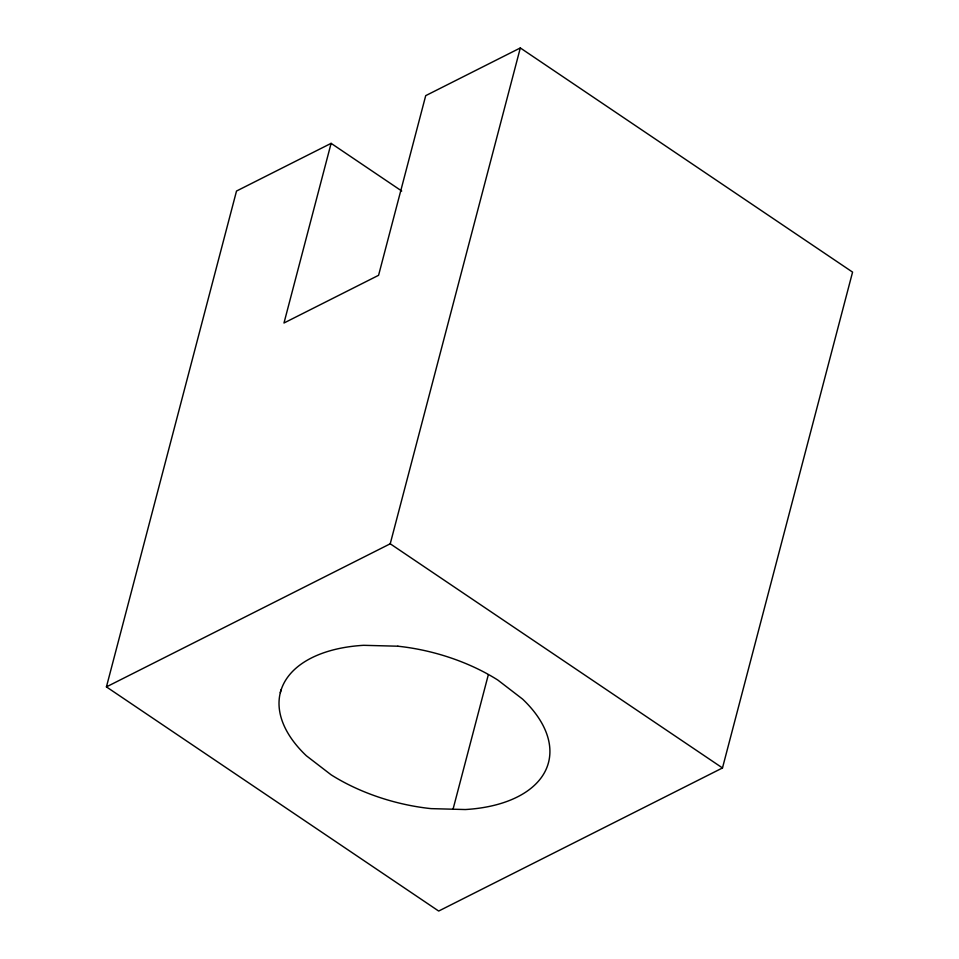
<?xml version="1.0" encoding="UTF-8"?>
<svg xmlns="http://www.w3.org/2000/svg" width="959" height="959" viewBox="0 0 959 959"><rect width="100%" height="100%" fill="white"/><g stroke="black" fill="none" stroke-linecap="round" stroke-linejoin="round"><path stroke-width="1.44" d="M331.107 143.347L283.984 323.003L378.577 275.305L425.712 95.648L520.317 47.95L852.575 272.116L722.487 767.955L438.683 911.05L106.425 686.884L236.513 191.045L331.107 143.347L401.713 191.009M280.304 692.698L281.059 689.821M106.425 686.884L390.229 543.789L520.317 47.95M453.044 809.216L488.275 674.944M390.229 543.789L722.487 767.955M397.865 646.21L363.629 645.311A138.576 77.092 14.7 0 0 306.329 755.74L331.131 774.824A138.576 77.092 14.7 0 0 431.059 808.629L465.283 809.54A138.576 77.092 14.7 0 0 522.583 699.099L497.781 680.027A138.576 77.092 14.7 0 0 397.865 646.21"/></g></svg>
